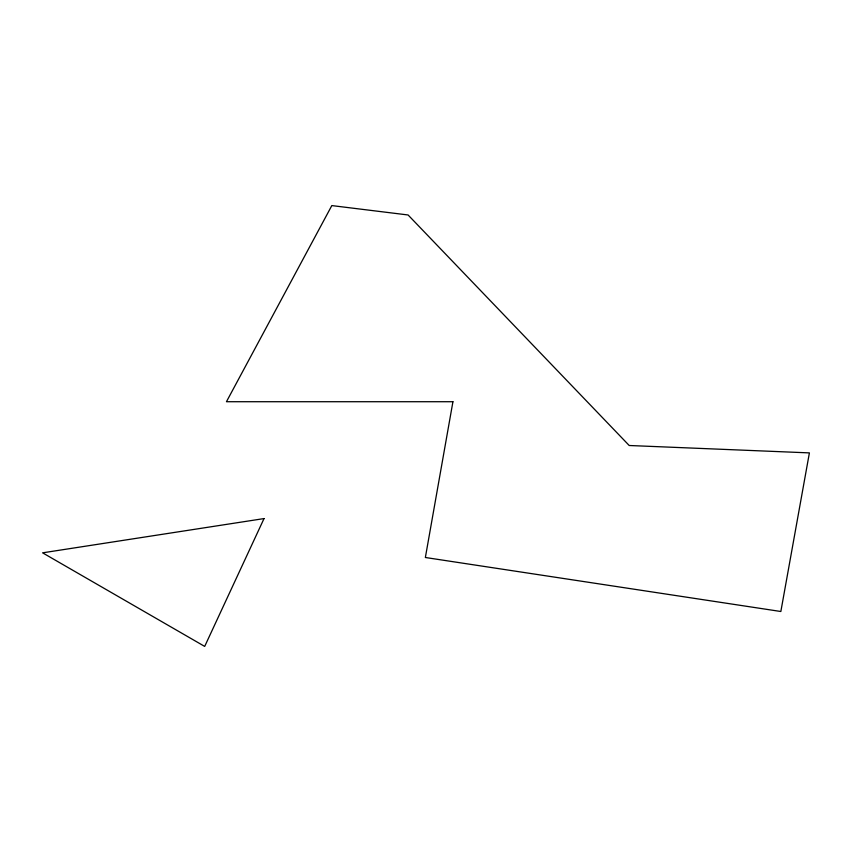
<?xml version="1.0" encoding="UTF-8"?>
<svg xmlns="http://www.w3.org/2000/svg" width="852" height="852" viewBox="0 0 852 852"><rect width="100%" height="100%" fill="white"/><g stroke="black" fill="none" stroke-linecap="round" stroke-linejoin="round"><path stroke-width="1.28" d="M452.934 401.718L425.361 557.496L780.847 611.502L809.4 452.891L629.202 445.5L408.076 214.97L331.822 205.588L226.451 401.718L452.934 401.718M264.024 518.58L204.693 646.412L42.6 552.831L264.024 518.58"/></g></svg>
